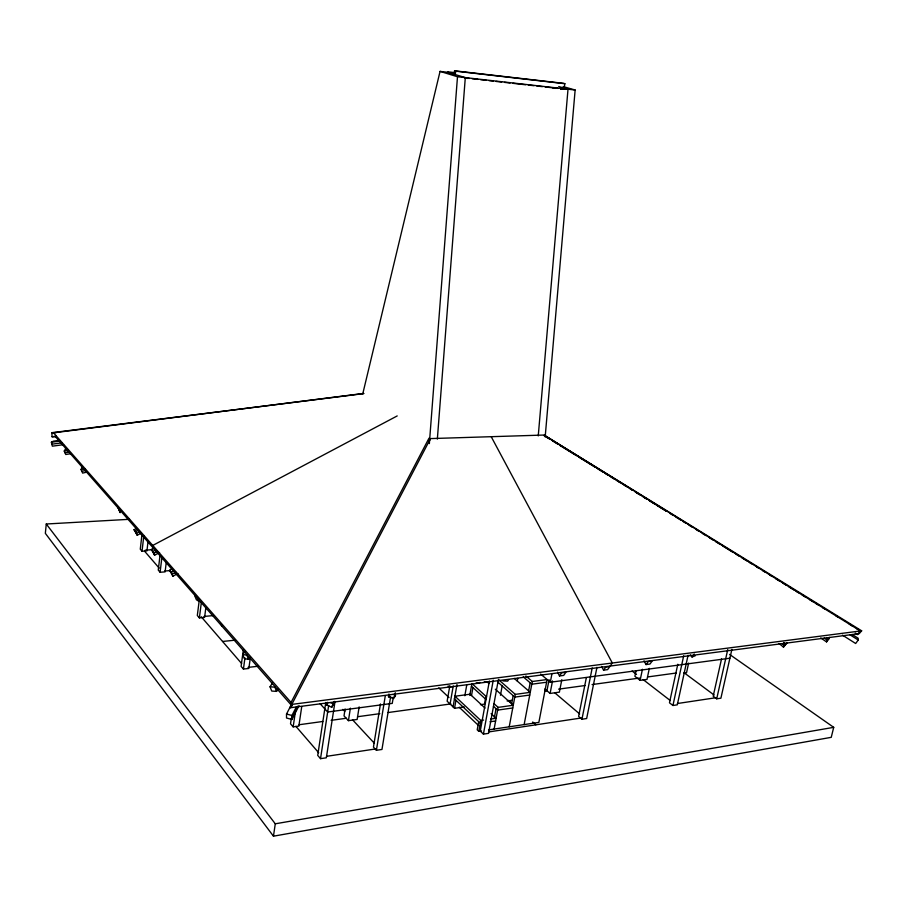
<?xml version="1.0" encoding="UTF-8"?>
<svg xmlns="http://www.w3.org/2000/svg" width="907" height="907" viewBox="0 0 907 907"><rect width="100%" height="100%" fill="white"/><g stroke="black" fill="none" stroke-linecap="round" stroke-linejoin="round"><path stroke-width="1.36" d="M291.748 703.968L286.521 714.013L286.521 718.004L291.918 719.478L299.038 705.635M842.501 635.161L855.664 643.494L858.226 640.013L858.226 638.279L852.263 634.503M291.918 719.478L291.941 715.498L296.487 706.689M429.351 443.58L457.491 76.744L440.054 71.392L362.777 393.774M437.344 439.09L465.302 77.617L447.775 72.277L440.054 71.392M538.248 435.904L568.009 89.203L558.723 86.539M545.175 436.913L575.14 90.008L563.168 86.584M129.52 519.303L46.268 524.008L45.35 533.35L273.46 836.186L831.243 737.334L833.714 727.346L729.591 654.423M141.877 535.243L140.279 549.2L142.036 551.241L146.934 550.9L148.068 541.139M142.036 551.241L143.805 535.856M160.085 554.755L158.26 570.095L160.108 572.249L165.108 571.875L166.287 562.102M160.108 572.249L161.945 556.875M199.109 601.432L196.422 599.776L194.778 595.82L197.477 597.475L199.109 601.432L197.318 615.479L199.381 617.894L204.597 617.406L205.855 607.611M199.381 617.894L201.343 602.475M243.371 649.65L241.092 666.362L243.427 669.071L248.858 668.448L250.4 657.303M243.427 669.071L244.947 657.904M273.46 836.186L275.275 823.805L46.268 524.008M291.34 718.231L290.523 723.809L293.165 726.87L298.845 726.099L301.748 706.542M293.165 726.87L295.637 710.09M325.772 702.494L317.711 755.395L320.522 758.671L326.339 757.798L334.932 702.063M320.522 758.671L328.674 705.476M345.102 708.911L344.014 715.895L348.424 720.668L357.154 719.455L359.149 706.882M348.424 720.668L350.397 708.152M453.942 74.782L454.566 70.814L563.598 83.342L564.868 83.705L564.199 87.503M455.144 75.145L455.768 71.177L454.566 70.814M394.613 696.927L395.293 692.733M380.464 703.968L373.446 747.107L376.394 750.293L381.96 749.454L390.656 696.531M376.394 750.293L385.282 695.862M392.992 694.422L395.577 695.295L393.661 698.549L388.491 696.814L388.956 694.025M393.321 696.984L392.266 703.379L327.665 712.018L320.046 703.651M449.793 685.953L447.128 701.213L454.543 708.288L464.135 706.95M450.076 704.025L453.251 685.953M453.058 706.859L456.981 684.547M454.509 698.912L454.985 696.236L470.053 694.218L485.086 708.095M454.543 708.288L455.96 700.272M464.838 695.748L466.81 684.638M469.769 695.476L471.425 686.191L486.118 699.603M471.481 686.236L471.957 683.561L486.606 696.905M471.515 695.556L472.944 687.574M478.692 721.689L477.207 729.852L478.783 731.348L481.56 730.929M478.783 731.348L480.812 720.498L454.985 696.236M485.698 697.506L484.497 704.115L480.438 704.682M489.383 680.987L480.257 731.121L483.42 734.126L488.533 733.344L498.249 680.397M483.42 734.126L493.249 680.227M494.281 718.14L496.027 708.65M494.111 729.103L498.113 707.381L493.93 703.571M500.46 695.25L502.251 685.511M511.65 703.775L513.158 695.68M517.296 681.044L517.795 678.323M509.212 726.847L515.289 694.388L498.328 679.411M528.577 691.157L530.164 682.812M524.133 724.614L532.307 681.497L525.867 675.987M546.944 690.749L549.086 679.66M729.897 658.21L550.311 682.234L551.887 674.094M561.818 679.683L559.381 692.143L550.096 693.436L552.51 680.93M586.341 677.676L578.609 716.405L581.943 719.24L586.659 718.525L596.953 667.314M581.943 719.24L592.203 667.937M636.034 670.783L634.877 676.305L640.115 680.363L647.008 679.422L649.333 668.357M640.115 680.363L642.439 669.275M677.79 664.253L669.468 702.8L672.937 705.487L677.302 704.83L688.073 655.228M672.937 705.487L683.685 655.795M688.64 663.074L686.531 672.745L683.765 673.119M721.53 658.89L713.185 696.213L716.711 698.821L720.906 698.186L731.881 649.389M716.711 698.821L727.765 649.503M86.755 472.139L82.616 473.103L81.086 469.599L81.868 467.286M327.631 702.301L326.577 704.92L331.724 707.313L333.799 702.052M332.642 705.657L334.195 701.712M331.724 707.313L334.604 701.372M820.699 637.927L826.549 641.895L827.32 640.138M826.549 641.895L829.678 637.338M291.929 717.494L297.768 706.168M292.326 705.703L291.045 702.46L429.022 438.149M290.025 707.777L430.474 438.591L543.996 435.043L861.65 630.818L859.258 633.608L290.025 707.777L291.805 704.399L861.65 630.818M428.784 441.788L430.474 438.591M326.577 704.92L327.801 702.71M388.491 696.814L389.772 694.637M71.324 453.613L65.758 454.498L64.238 451.062L65.599 448.75M859.428 631.703L857.625 634.617L855.222 633.131M272.304 683.232L270.037 686.814L271.726 691.055L276.567 691.383L278.075 688.98M508.691 679.581L507.659 681.146L502.943 680.908M559.494 675.953L561.614 672.869L565.843 672.314L563.712 675.398L559.494 675.953L557.567 672.166M603.552 670.148L605.729 667.11L609.799 666.577L607.622 669.615L603.552 670.148L601.568 666.396M610.139 666.067L612.327 663.017L491.209 436.698M646.033 664.559L648.256 661.554L652.178 661.044L649.956 664.037L646.033 664.559L643.981 660.829M690.272 654.752L692.007 656.997L694.252 654.049M779.079 643.528L783.455 647.099L785.292 644.82M787.004 642.734L785.779 644.253L783.591 642.462M783.455 647.099L786.845 642.927M245.389 651.215L242.623 654.435L244.3 658.573L248.529 659.366L250.366 657.212M172.024 568.961L169.53 570.299L171.298 572.317L173.781 570.979M172.115 574.256L175.845 572.249M169.53 570.299L172.931 576.194L177.908 573.507M63.524 444.668L52.334 446.176L51.393 442.231L53.388 441.165L59 440.405M159.587 552.544L154.609 555.197L151.322 549.472L153.827 548.145M151.322 549.472L153 551.388L155.494 550.061M153.805 553.293L157.557 551.297M397.209 415.928L152.739 545.447L154.36 549.257M136.424 533.395L138.93 532.08M136.549 528.396L134.043 529.711L137.229 535.266L140.982 533.293M134.043 529.711L135.631 531.525L138.136 530.21M692.007 656.997L695.272 655.772M81.086 469.599L85.213 468.636M81.857 471.345L85.984 470.393M275.275 823.805L833.714 727.346M64.238 451.062L68.422 450.394M64.998 452.774L69.181 452.117M326.497 756.336L376.394 748.831M488.567 731.949L581.206 718.004M677.404 703.526L716.065 697.698M488.499 729.886L538.86 722.403L547.114 679.536L532.307 681.497M480.812 720.498L483.59 720.09M490.551 719.081L496.118 718.265L491.095 713.639M489.995 721.745L495.607 720.986M512.75 707.959L497.614 710.113L493.431 706.292M498.113 707.381L513.249 705.249L495.301 689.184M507.126 700.975L512.41 700.238M299.151 724.727L322.779 721.484M331.123 720.339L346.406 718.242M357.551 716.723L379.852 713.662M388.207 712.517L450.926 703.911M544.608 691.066L547.42 690.681M558.576 689.15L585.094 685.522M592.078 684.558L639.537 678.051M647.745 676.928L676.361 673.005M529.733 695.045L514.779 697.109L497.83 682.098M51.393 442.231L59.783 441.097M515.289 694.388L530.255 692.336L514.224 678.413M51.858 444.203L61.653 442.877M546.592 682.234L531.797 684.207L523.214 676.837M476.016 683.039L480.086 682.506M484.145 681.973L486.855 681.622L488.975 683.515M363.616 393.434L53.536 432.82L291.045 702.46M56.302 436.652L52.073 436.766L51.858 432.696L363.832 393.593M52.073 436.766L56.291 436.244M248.042 667.393L257.86 666.282M222.566 641.464L234.924 640.195M203.95 616.454L213.61 615.558M164.7 571.013L170.312 570.594M145.177 550.186L152.047 549.721M51.858 432.696L56.109 432.582M553.202 88.319L555.844 88.33M560.685 89.158L563.326 89.181L560.832 88.897M568.009 89.203L560.673 88.705M270.037 686.814L274.878 687.143L276.567 691.383M457.491 76.744L575.14 90.008M465.166 77.957L469.384 78.433M472.184 78.75L477.808 79.374M480.619 79.691L486.231 80.326M489.043 80.644L493.261 81.12M496.061 81.437L501.684 82.072M504.496 82.378L510.108 83.013M512.92 83.331L525.561 84.759M528.373 85.077L533.985 85.7M536.797 86.018L542.409 86.653M545.22 86.97L557.862 88.387M464.928 78.104L467.627 78.41M454.849 72.628L447.888 71.834L450.666 73.648L454.849 74.125M455.768 71.177L564.868 83.705M242.623 654.435L246.863 655.228L248.529 659.366M447.979 686.043L451.754 686.826M286.521 714.013L291.941 715.498M330.465 702.562L333.561 704.002M544.087 435.689L550.073 439.385M552.465 440.859L557.249 443.818M559.642 445.292L576.399 455.643M578.791 457.117L595.548 467.456M597.94 468.942L602.724 471.889M605.128 473.375L607.52 474.849M611.103 477.071L614.697 479.281M617.089 480.755L620.683 482.978M624.277 485.188L627.859 487.41M630.252 488.884L632.655 490.37M636.238 492.58L639.832 494.803M643.426 497.013L647.008 499.235M649.412 500.709L654.196 503.668M656.589 505.142L666.157 511.049L649.333 500.607M669.774 513.283L673.391 515.516M675.794 517.001L680.613 519.972M683.016 521.457L685.431 522.942M689.037 525.176L692.653 527.409M696.27 529.631L698.673 531.128M702.29 533.35L705.895 535.583M709.512 537.817L713.117 540.039M715.532 541.524L720.351 544.506M722.754 545.991L732.391 551.932M735.996 554.166L739.613 556.399M742.017 557.884L746.835 560.855M749.25 562.34L751.654 563.825M756.472 566.807L758.876 568.292M762.492 570.514L764.896 572.011M769.714 574.981L772.118 576.467M775.734 578.7L779.351 580.922M782.956 583.156L786.573 585.389M788.977 586.874L793.795 589.845M796.21 591.33L798.614 592.815M802.23 595.049L805.835 597.282M809.452 599.504L813.057 601.738M815.472 603.223L817.876 604.708M822.694 607.69L825.098 609.175M835.937 615.864L838.351 617.35M849.19 624.039L852.795 626.272M856.412 628.494L860.017 630.728L544.268 435.213M544.767 435.677L619.288 481.946M621.692 483.442L626.499 486.424M628.902 487.921L632.508 490.154M634.911 491.651L639.718 494.632M642.122 496.129L646.929 499.111M849.87 634.73L858.226 640.013M826.56 637.508L828.907 639.095M824.214 638.109L827.728 640.489M684.275 672.892L714.126 695.034M632.077 670.999L636.51 674.434M643.108 679.547L670.296 700.567M782.424 643.891L784.612 645.682M540.617 674.071L550.311 682.234M554.835 692.857L579.641 713.922M544.869 688.969L550.096 693.436M508.51 700.363L511.661 703.186M532.704 722.006L535.856 724.829M454.464 698.866L480.313 723.219M438.795 687.903L448.988 697.551M459.191 707.211L478.624 725.589M342.869 709.376L344.796 711.451M352.483 719.727L374.398 743.287M55.032 436.222L291.816 705.714M144.701 551.331L159.179 568.088M201.184 616.715L241.613 663.516M295.897 726.348L318.686 752.742M135.631 531.525L137.229 535.266M153 551.388L154.609 555.197M171.298 572.317L172.931 576.194M221.07 624.118L221.898 626.136M119.429 510.596L117.853 506.945L120.143 512.682L119.429 510.596"/></g></svg>
